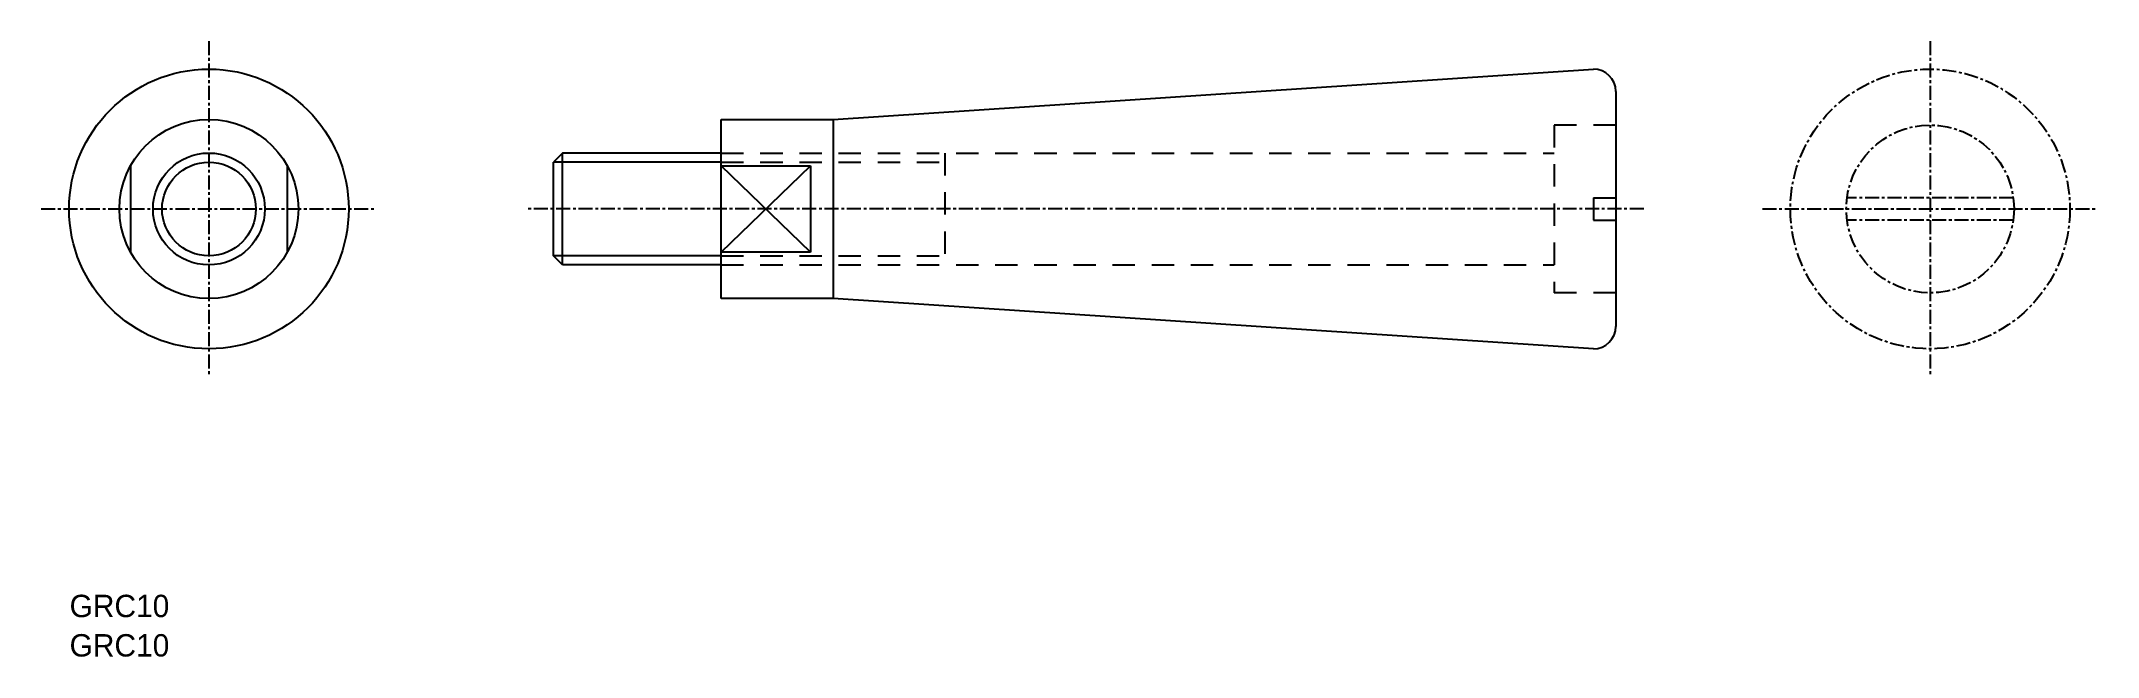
# Model space of a CAD drawing. Extents: x -3 to 181, y 0 to 55.
import ezdxf

# ---------------------------------------------------------------- set-up
doc = ezdxf.new("R2010")
doc.units = 0
doc.linetypes.add('CENTER', pattern=[2, 1.25, -0.25, 0.25, -0.25])
doc.linetypes.add('DASHED', pattern=[3.5, 2, -1.5])
doc.layers.get('0').update_dxf_attribs({"linetype": 'CONTINUOUS'})
doc.layers.add('CENTER', color=1, linetype='CENTER')

msp = doc.modelspace()

# ---------------------------------------------------------------- linework, layer by layer
at = {"color": 7, "linetype": 'CONTINUOUS'}
for p, q in [((68.27, 48), (136.27, 52.5)), ((138.27, 50.5), (138.27, 29.5)), ((58.27, 48), (68.27, 48)), ((58.27, 32), (58.27, 48)), ((68.27, 48), (68.27, 32)), ((44.08, 45), (43.27, 44.19)), ((43.27, 35.81), (43.27, 44.19)), ((58.27, 45), (44.08, 45)), ((44.08, 35), (44.08, 45)), ((5.46, 43.87), (5.46, 36.13)), ((19.46, 43.87), (19.46, 36.13)), ((66.27, 36.13), (58.27, 43.87)), ((58.27, 36.13), (66.27, 43.87)), ((58.27, 43.87), (66.27, 43.87)), ((66.27, 43.87), (66.27, 36.13)), ((44.08, 35), (43.27, 35.81)), ((58.27, 35), (44.08, 35)), ((66.27, 36.13), (58.27, 36.13)), ((68.27, 32), (58.27, 32)), ((136.27, 27.5), (68.27, 32))]:
    msp.add_line(p, q, dxfattribs=at)
at = {"color": 3, "linetype": 'DASHED'}
for p, q in [((138.27, 47.5), (132.77, 47.5)), ((132.77, 47.5), (132.77, 32.5)), ((58.27, 45), (132.77, 45)), ((58.27, 44.19), (78.27, 44.19)), ((78.27, 45), (78.27, 35)), ((136.27, 41), (136.27, 39)), ((136.27, 41), (138.27, 41)), ((136.27, 39), (138.27, 39)), ((58.27, 35.81), (78.27, 35.81)), ((58.27, 35), (132.77, 35)), ((138.27, 32.5), (132.77, 32.5))]:
    msp.add_line(p, q, dxfattribs=at)
at = {"color": 3, "linetype": 'CONTINUOUS'}
for p, q in [((58.27, 44.19), (43.27, 44.19)), ((58.27, 35.81), (43.27, 35.81))]:
    msp.add_line(p, q, dxfattribs=at)
at = {"color": 7, "linetype": 'CENTER'}
for p, q in [((173.81, 41), (158.95, 41)), ((173.81, 39), (158.95, 39))]:
    msp.add_line(p, q, dxfattribs=at)
at = {"color": 7, "linetype": 'CONTINUOUS'}
for radius in [12.5, 8, 5]:
    msp.add_circle((12.46, 40), radius, dxfattribs=at)
at = {"color": 7, "linetype": 'CENTER'}
for radius in [12.5, 7.5]:
    msp.add_circle((166.38, 40), radius, dxfattribs=at)
at = {"color": 3, "linetype": 'CONTINUOUS'}
msp.add_circle((12.46, 40), 4.19, dxfattribs=at)
at = {"color": 7, "linetype": 'CONTINUOUS'}
for centre, start, end in [((136.27, 50.5), 0, 90), ((136.27, 29.5), 270, 0)]:
    msp.add_arc(centre, 2, start, end, dxfattribs=at)
at = {"layer": 'CENTER', "color": 1, "linetype": 'CENTER'}
for p, q in [((12.46, 55), (12.46, 25)), ((166.38, 55), (166.38, 25)), ((-2.54, 40), (27.46, 40)), ((140.77, 40), (40.77, 40)), ((151.38, 40), (181.38, 40))]:
    msp.add_line(p, q, dxfattribs=at)

# ---------------------------------------------------------------- texts
for p in [(0, 3.52), (0, 0)]:
    msp.add_text('GRC10', height=2).set_placement(p)

doc.saveas('drawing.dxf')
